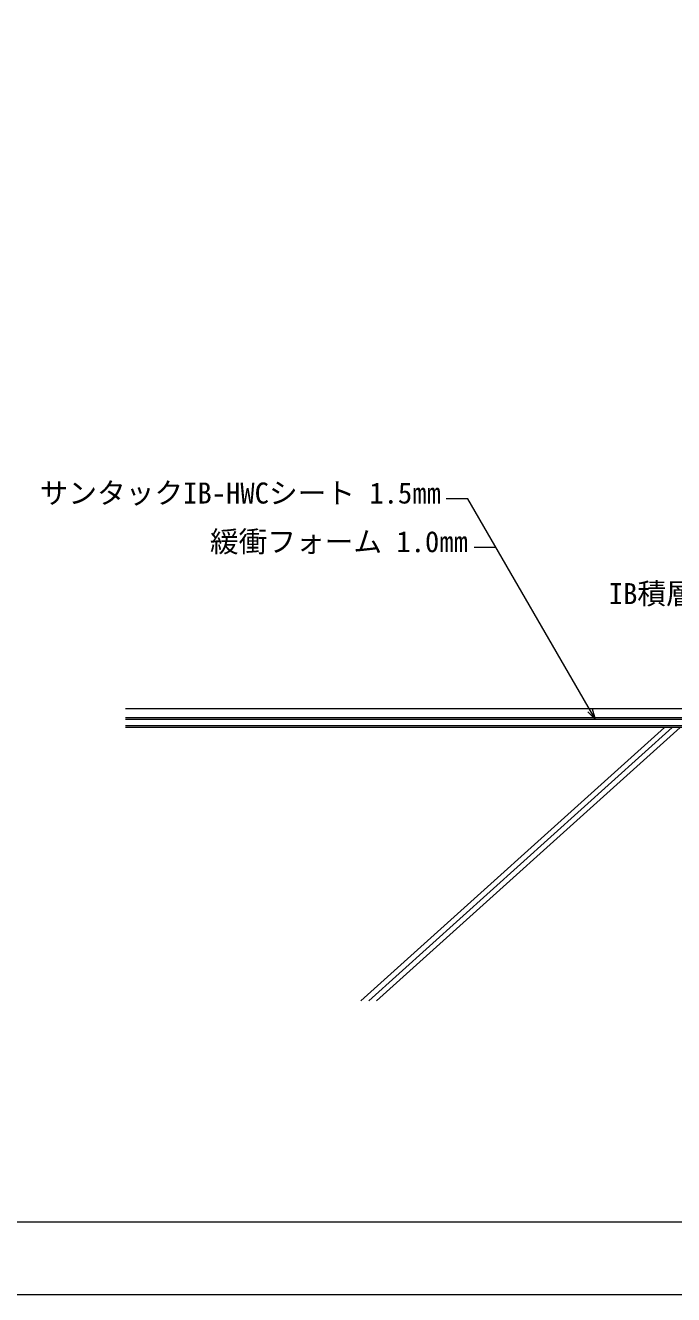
# Model space of a CAD drawing. Units: millimetres, scale not verified. Extents: x -840 to 840, y -594 to 594.
# Drawn here: x -476 to -120, y -594 to 102 of the extents above; entities that cross this region are included whole.
import ezdxf
from ezdxf.enums import TextEntityAlignment as Align

# ---------------------------------------------------------------- set-up
doc = ezdxf.new("R2010")
doc.units = ezdxf.units.MM
doc.header["$LTSCALE"] = 2
for name, color, linetype, lineweight in [('0-0_輪郭線', 2, 'Continuous', 9), ('0-1_図面枠', 7, 'Continuous', 9), ('0-2_文字', 5, 'Continuous', 9), ('0-6_IBｼｰﾄ', 7, 'Continuous', 9), ('0-7_寸法線', 7, 'Continuous', 9), ('0-8_躯体', 7, 'Continuous', 9), ('1-0_緩衝フォーム', 7, 'Continuous', 9)]:
    doc.layers.add(name, color=color, linetype=linetype, lineweight=lineweight)
doc.styles.add('ＭＳ ゴシック', font='')
doc.styles.get('ＭＳ ゴシック').set_extended_font_data('MS Gothic')

msp = doc.modelspace()

# ---------------------------------------------------------------- linework, layer by layer
at = {"layer": '0-0_輪郭線'}
msp.add_lwpolyline([(800, 554), (-800, 554), (-800, -554), (800, -554)], close=True, dxfattribs=at)
at = {"layer": '0-1_図面枠'}
msp.add_lwpolyline([(840, -594), (840, 594), (-840, 594), (-840, -594)], close=True, dxfattribs=at)
at = {"layer": '0-6_IBｼｰﾄ'}
for p, q in [((-10.302, -272.603), (-420.635, -272.603)), ((-15.302, -277.603), (-420.635, -277.603))]:
    msp.add_line(p, q, dxfattribs=at)
at = {"layer": '0-7_寸法線'}
msp.add_line((-217.343, -184.133), (-229.343, -184.133), dxfattribs=at)
for points in [[(-162.802, -278.603), (-232.74, -157.464), (-244.74, -157.464)], [(-167.044, -274.36), (-162.802, -278.603), (-164.355, -272.807)]]:
    msp.add_lwpolyline(points, dxfattribs=at)
at = {"layer": '0-8_躯体'}
for p, q in [((-20.635, -282.936), (-420.635, -282.936)), ((-124.913, -282.936), (-291.629, -432.936)), ((-120.635, -282.936), (-287.183, -432.936)), ((-116.348, -282.936), (-282.997, -432.936))]:
    msp.add_line(p, q, dxfattribs=at)
at = {"layer": '1-0_緩衝フォーム'}
for p, q in [((-16.302, -278.603), (-420.635, -278.603)), ((-19.635, -281.936), (-420.635, -281.936))]:
    msp.add_line(p, q, dxfattribs=at)

# ---------------------------------------------------------------- texts
at = {"layer": '0-2_文字', "color": 7, "style": 'ＭＳ ゴシック'}
for s, p in [('サンタックIB-HWCシート 1.5㎜', (-467.763, -163.523)), ('緩衝フォーム 1.0㎜', (-374.336, -190.192)), ('IB積層鋼鈑♯13', (-155.492, -218.702))]:
    msp.add_text(s, height=11.54, dxfattribs=at).set_placement(p, align=Align.BOTTOM_LEFT)

doc.saveas('drawing.dxf')
